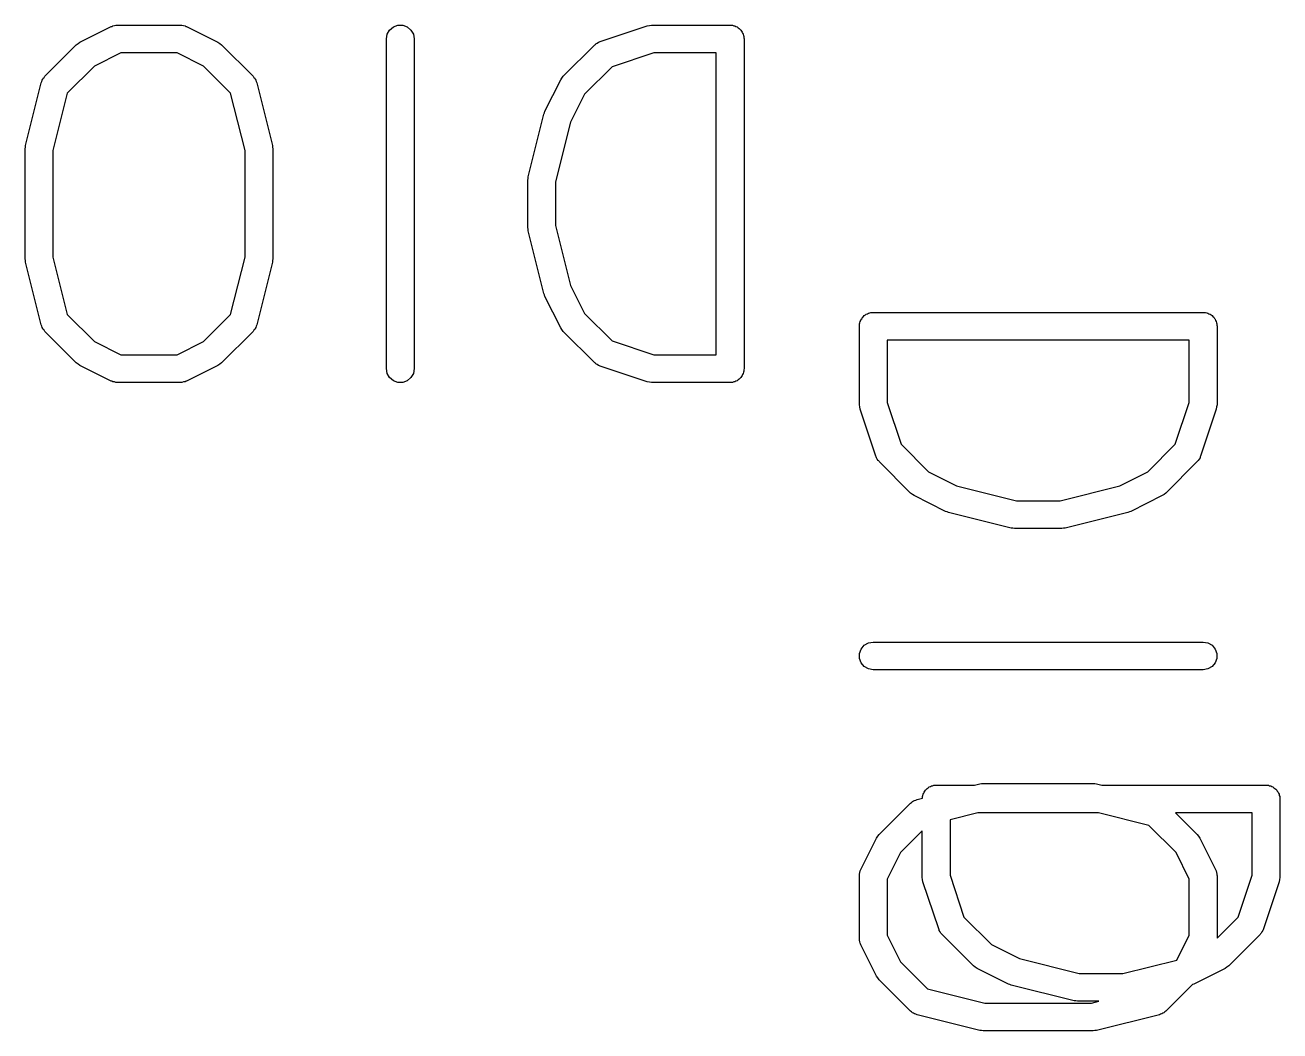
# Model space of a CAD drawing. Extents: x 7.9 to 72.3, y -91 to -26.2.
# Drawn here: x 30.634 to 35.223, y -44.866 to -41.185 of the extents above; entities that cross this region are included whole.
import ezdxf

# ---------------------------------------------------------------- set-up
doc = ezdxf.new("R2010")
doc.units = 0
doc.header["$MEASUREMENT"] = 0
doc.layers.add('BLACK', color=7, linetype='CONTINUOUS')

msp = doc.modelspace()

# ---------------------------------------------------------------- linework, layer by layer
at = {"layer": 'Black'}
for p, q in [((30.8345, -41.2481), (30.9494, -41.1906)), ((30.9494, -41.1906), (30.9522, -41.1898)), ((30.9522, -41.1898), (30.9547, -41.1883)), ((30.9547, -41.1883), (30.9606, -41.1873)), ((30.9606, -41.1873), (30.9663, -41.1856)), ((30.9663, -41.1856), (30.9692, -41.1858)), ((30.9692, -41.1858), (30.9721, -41.1852)), ((30.9721, -41.1852), (31.2019, -41.1852)), ((31.2019, -41.1852), (31.2048, -41.1858)), ((31.2048, -41.1858), (31.2077, -41.1856)), ((31.2077, -41.1856), (31.2134, -41.1873)), ((31.2134, -41.1873), (31.2193, -41.1883)), ((31.2193, -41.1883), (31.2218, -41.1898)), ((31.2218, -41.1898), (31.2246, -41.1906)), ((31.2246, -41.1906), (31.3395, -41.2481)), ((31.9585, -41.2187), (31.9673, -41.2034)), ((31.9673, -41.2034), (31.9808, -41.1921)), ((31.9808, -41.1921), (31.9974, -41.186)), ((31.9974, -41.186), (32.0151, -41.186)), ((32.0151, -41.186), (32.0316, -41.1921)), ((32.0316, -41.1921), (32.0452, -41.2034)), ((32.0452, -41.2034), (32.054, -41.2187)), ((32.7371, -41.2453), (32.9094, -41.1879)), ((32.9094, -41.1879), (32.9175, -41.1867)), ((32.9175, -41.1867), (32.9255, -41.1852)), ((32.9255, -41.1852), (33.2127, -41.1852)), ((33.2127, -41.1852), (33.2171, -41.186)), ((33.2171, -41.186), (33.2216, -41.186)), ((33.2216, -41.186), (33.2257, -41.1875)), ((33.2257, -41.1875), (33.2301, -41.1883)), ((33.2301, -41.1883), (33.234, -41.1905)), ((33.234, -41.1905), (33.2381, -41.1921)), ((33.2381, -41.1921), (33.2415, -41.1949)), ((33.2415, -41.1949), (33.2454, -41.1971)), ((33.2454, -41.1971), (33.2482, -41.2005)), ((33.2482, -41.2005), (33.2517, -41.2034)), ((33.2517, -41.2034), (33.2539, -41.2072)), ((33.2539, -41.2072), (33.2567, -41.2106)), ((33.2567, -41.2106), (33.2583, -41.2148)), ((30.7064, -41.3725), (30.8213, -41.2576)), ((30.8213, -41.2576), (30.8279, -41.2529)), ((30.8279, -41.2529), (30.8345, -41.2481)), ((31.3395, -41.2481), (31.3461, -41.2529)), ((31.3461, -41.2529), (31.3527, -41.2576)), ((31.3527, -41.2576), (31.4676, -41.3725)), ((31.9554, -41.236), (31.9585, -41.2187)), ((31.9554, -42.4425), (31.9554, -41.236)), ((32.054, -41.2187), (32.057, -41.236)), ((32.057, -41.236), (32.057, -42.4425)), ((32.6023, -41.3725), (32.7172, -41.2576)), ((32.7172, -41.2576), (32.7196, -41.2559)), ((32.7196, -41.2559), (32.7215, -41.2537)), ((32.7215, -41.2537), (32.7268, -41.2509)), ((32.7268, -41.2509), (32.7317, -41.2475)), ((32.7317, -41.2475), (32.7345, -41.2467)), ((32.7345, -41.2467), (32.7371, -41.2453)), ((33.2583, -41.2148), (33.2605, -41.2187)), ((33.2605, -41.2187), (33.2612, -41.2231)), ((33.2612, -41.2231), (33.2628, -41.2272)), ((33.2628, -41.2272), (33.2628, -41.2317)), ((33.2628, -41.2317), (33.2635, -41.236)), ((33.2635, -41.236), (33.2635, -42.4425)), ((30.9841, -41.2868), (30.8873, -41.3352)), ((31.1899, -41.2868), (30.9841, -41.2868)), ((31.2867, -41.3352), (31.1899, -41.2868)), ((32.9337, -41.2868), (32.7806, -41.3379)), ((33.1619, -41.2868), (32.9337, -41.2868)), ((33.1619, -42.3917), (33.1619, -41.2868)), ((30.8873, -41.3352), (30.7882, -41.4344)), ((31.3858, -41.4344), (31.2867, -41.3352)), ((32.7806, -41.3379), (32.68, -41.4385)), ((30.693, -41.3961), (30.695, -41.3916)), ((30.695, -41.3916), (30.6962, -41.3869)), ((30.6962, -41.3869), (30.6986, -41.3836)), ((30.6986, -41.3836), (30.7002, -41.38)), ((30.7002, -41.38), (30.7036, -41.3765)), ((30.7036, -41.3765), (30.7064, -41.3725)), ((31.4676, -41.3725), (31.4704, -41.3765)), ((31.4704, -41.3765), (31.4738, -41.38)), ((31.4738, -41.38), (31.4754, -41.3836)), ((31.4754, -41.3836), (31.4778, -41.3869)), ((31.4778, -41.3869), (31.479, -41.3916)), ((31.479, -41.3916), (31.481, -41.3961)), ((32.5353, -41.5006), (32.5928, -41.3857)), ((32.5928, -41.3857), (32.5976, -41.3792)), ((32.5976, -41.3792), (32.6023, -41.3725)), ((30.6355, -41.6259), (30.693, -41.3961)), ((30.7882, -41.4344), (30.7356, -41.6445)), ((31.4384, -41.6445), (31.3858, -41.4344)), ((31.481, -41.3961), (31.5384, -41.6259)), ((32.68, -41.4385), (32.6287, -41.541)), ((32.474, -41.7408), (32.5315, -41.511)), ((32.5315, -41.511), (32.5337, -41.5059)), ((32.5337, -41.5059), (32.5353, -41.5006)), ((32.6287, -41.541), (32.5741, -41.7594)), ((30.634, -41.6382), (30.6351, -41.6321)), ((30.634, -42.0404), (30.634, -41.6382)), ((30.6351, -41.6321), (30.6355, -41.6259)), ((30.7356, -41.6445), (30.7356, -42.0341)), ((31.4384, -42.0341), (31.4384, -41.6445)), ((31.5384, -41.6259), (31.5389, -41.6321)), ((31.5389, -41.6321), (31.54, -41.6382)), ((31.54, -41.6382), (31.54, -42.0404)), ((32.4725, -41.7531), (32.4736, -41.747)), ((32.4725, -41.9255), (32.4725, -41.7531)), ((32.4736, -41.747), (32.474, -41.7408)), ((32.5741, -41.7594), (32.5741, -41.9192)), ((32.4736, -41.9316), (32.4725, -41.9255)), ((32.474, -41.9378), (32.4736, -41.9316)), ((32.5315, -42.1676), (32.474, -41.9378)), ((32.5741, -41.9192), (32.6287, -42.1376)), ((30.7356, -42.0341), (30.7882, -42.2442)), ((31.3858, -42.2442), (31.4384, -42.0341)), ((30.6351, -42.0465), (30.634, -42.0404)), ((30.6355, -42.0527), (30.6351, -42.0465)), ((30.693, -42.2825), (30.6355, -42.0527)), ((31.5384, -42.0527), (31.481, -42.2825)), ((31.5389, -42.0465), (31.5384, -42.0527)), ((31.54, -42.0404), (31.5389, -42.0465)), ((32.5337, -42.1727), (32.5315, -42.1676)), ((32.5353, -42.178), (32.5337, -42.1727)), ((32.6287, -42.1376), (32.68, -42.2401)), ((32.5928, -42.2929), (32.5353, -42.178)), ((30.7882, -42.2442), (30.8873, -42.3433)), ((31.2867, -42.3433), (31.3858, -42.2442)), ((32.68, -42.2401), (32.7806, -42.3407)), ((33.6883, -42.2699), (33.6905, -42.266)), ((33.6905, -42.266), (33.6921, -42.2619)), ((33.6921, -42.2619), (33.6949, -42.2585)), ((33.6949, -42.2585), (33.6971, -42.2546)), ((33.6971, -42.2546), (33.7005, -42.2518)), ((33.7005, -42.2518), (33.7034, -42.2483)), ((33.7034, -42.2483), (33.7072, -42.2461)), ((33.7072, -42.2461), (33.7106, -42.2433)), ((33.7106, -42.2433), (33.7148, -42.2417)), ((33.7148, -42.2417), (33.7187, -42.2395)), ((33.7187, -42.2395), (33.7231, -42.2388)), ((33.7231, -42.2388), (33.7272, -42.2372)), ((33.7272, -42.2372), (33.7317, -42.2372)), ((33.7317, -42.2372), (33.736, -42.2365)), ((33.736, -42.2365), (34.9425, -42.2365)), ((34.9425, -42.2365), (34.9469, -42.2372)), ((34.9469, -42.2372), (34.9514, -42.2372)), ((34.9514, -42.2372), (34.9555, -42.2388)), ((34.9555, -42.2388), (34.9599, -42.2395)), ((34.9599, -42.2395), (34.9638, -42.2417)), ((34.9638, -42.2417), (34.9679, -42.2433)), ((34.9679, -42.2433), (34.9714, -42.2461)), ((34.9714, -42.2461), (34.9752, -42.2483)), ((34.9752, -42.2483), (34.9781, -42.2518)), ((34.9781, -42.2518), (34.9815, -42.2546)), ((34.9815, -42.2546), (34.9837, -42.2585)), ((34.9837, -42.2585), (34.9865, -42.2619)), ((34.9865, -42.2619), (34.9881, -42.266)), ((34.9881, -42.266), (34.9903, -42.2699)), ((30.695, -42.287), (30.693, -42.2825)), ((30.6962, -42.2917), (30.695, -42.287)), ((30.6986, -42.295), (30.6962, -42.2917)), ((30.7002, -42.2986), (30.6986, -42.295)), ((30.7036, -42.3021), (30.7002, -42.2986)), ((30.7064, -42.3061), (30.7036, -42.3021)), ((30.8213, -42.421), (30.7064, -42.3061)), ((31.4676, -42.3061), (31.3527, -42.421)), ((31.4704, -42.3021), (31.4676, -42.3061)), ((31.4738, -42.2986), (31.4704, -42.3021)), ((31.4754, -42.295), (31.4738, -42.2986)), ((31.4778, -42.2917), (31.4754, -42.295)), ((31.479, -42.287), (31.4778, -42.2917)), ((31.481, -42.2825), (31.479, -42.287)), ((32.5976, -42.2995), (32.5928, -42.2929)), ((32.6023, -42.3061), (32.5976, -42.2995)), ((32.7172, -42.421), (32.6023, -42.3061)), ((33.6852, -42.2873), (33.686, -42.2829)), ((33.6852, -42.5745), (33.6852, -42.2873)), ((33.686, -42.2784), (33.6875, -42.2743)), ((33.686, -42.2829), (33.686, -42.2784)), ((33.6875, -42.2743), (33.6883, -42.2699)), ((34.9903, -42.2699), (34.9911, -42.2743)), ((34.9911, -42.2743), (34.9926, -42.2784)), ((34.9926, -42.2784), (34.9926, -42.2829)), ((34.9926, -42.2829), (34.9933, -42.2873)), ((34.9933, -42.2873), (34.9933, -42.5745)), ((30.8873, -42.3433), (30.9841, -42.3917)), ((31.1899, -42.3917), (31.2867, -42.3433)), ((32.7806, -42.3407), (32.9337, -42.3917)), ((33.7868, -42.3381), (33.7868, -42.5663)), ((34.8917, -42.3381), (33.7868, -42.3381)), ((34.8917, -42.5663), (34.8917, -42.3381)), ((30.9841, -42.3917), (31.1899, -42.3917)), ((32.9337, -42.3917), (33.1619, -42.3917)), ((30.8279, -42.4257), (30.8213, -42.421)), ((30.8345, -42.4305), (30.8279, -42.4257)), ((30.9494, -42.488), (30.8345, -42.4305)), ((31.3395, -42.4305), (31.2246, -42.488)), ((31.3461, -42.4257), (31.3395, -42.4305)), ((31.3527, -42.421), (31.3461, -42.4257)), ((31.9585, -42.4599), (31.9554, -42.4425)), ((32.057, -42.4425), (32.054, -42.4599)), ((32.7196, -42.4227), (32.7172, -42.421)), ((32.7215, -42.4249), (32.7196, -42.4227)), ((32.7268, -42.4277), (32.7215, -42.4249)), ((32.7317, -42.4311), (32.7268, -42.4277)), ((32.7345, -42.4319), (32.7317, -42.4311)), ((32.7371, -42.4333), (32.7345, -42.4319)), ((32.9094, -42.4907), (32.7371, -42.4333)), ((33.2635, -42.4425), (33.2628, -42.4469)), ((33.2628, -42.4469), (33.2628, -42.4514)), ((30.9522, -42.4888), (30.9494, -42.488)), ((30.9547, -42.4903), (30.9522, -42.4888)), ((30.9606, -42.4913), (30.9547, -42.4903)), ((30.9663, -42.493), (30.9606, -42.4913)), ((30.9692, -42.4928), (30.9663, -42.493)), ((30.9721, -42.4933), (30.9692, -42.4928)), ((31.2019, -42.4933), (30.9721, -42.4933)), ((31.2048, -42.4928), (31.2019, -42.4933)), ((31.2077, -42.493), (31.2048, -42.4928)), ((31.2134, -42.4913), (31.2077, -42.493)), ((31.2193, -42.4903), (31.2134, -42.4913)), ((31.2218, -42.4888), (31.2193, -42.4903)), ((31.2246, -42.488), (31.2218, -42.4888)), ((31.9673, -42.4752), (31.9585, -42.4599)), ((31.9808, -42.4865), (31.9673, -42.4752)), ((31.9974, -42.4926), (31.9808, -42.4865)), ((32.0151, -42.4926), (31.9974, -42.4926)), ((32.0316, -42.4865), (32.0151, -42.4926)), ((32.0452, -42.4752), (32.0316, -42.4865)), ((32.054, -42.4599), (32.0452, -42.4752)), ((32.9175, -42.4919), (32.9094, -42.4907)), ((32.9255, -42.4933), (32.9175, -42.4919)), ((33.2127, -42.4933), (32.9255, -42.4933)), ((33.2171, -42.4926), (33.2127, -42.4933)), ((33.2216, -42.4926), (33.2171, -42.4926)), ((33.2257, -42.4911), (33.2216, -42.4926)), ((33.2301, -42.4903), (33.2257, -42.4911)), ((33.234, -42.4881), (33.2301, -42.4903)), ((33.2381, -42.4865), (33.234, -42.4881)), ((33.2415, -42.4837), (33.2381, -42.4865)), ((33.2454, -42.4815), (33.2415, -42.4837)), ((33.2482, -42.4781), (33.2454, -42.4815)), ((33.2517, -42.4752), (33.2482, -42.4781)), ((33.2539, -42.4714), (33.2517, -42.4752)), ((33.2567, -42.4679), (33.2539, -42.4714)), ((33.2583, -42.4638), (33.2567, -42.4679)), ((33.2605, -42.4599), (33.2583, -42.4638)), ((33.2612, -42.4555), (33.2605, -42.4599)), ((33.2628, -42.4514), (33.2612, -42.4555)), ((33.6867, -42.5825), (33.6852, -42.5745)), ((33.6879, -42.5906), (33.6867, -42.5825)), ((33.7868, -42.5663), (33.8379, -42.7194)), ((34.8407, -42.7194), (34.8917, -42.5663)), ((34.9919, -42.5825), (34.9907, -42.5906)), ((34.9933, -42.5745), (34.9919, -42.5825)), ((33.7453, -42.7629), (33.6879, -42.5906)), ((34.9907, -42.5906), (34.9333, -42.7629)), ((33.8379, -42.7194), (33.9385, -42.82)), ((34.7401, -42.82), (34.8407, -42.7194)), ((33.7467, -42.7655), (33.7453, -42.7629)), ((33.7475, -42.7683), (33.7467, -42.7655)), ((33.7509, -42.7732), (33.7475, -42.7683)), ((34.9311, -42.7683), (34.9277, -42.7732)), ((34.9319, -42.7655), (34.9311, -42.7683)), ((34.9333, -42.7629), (34.9319, -42.7655)), ((33.7537, -42.7785), (33.7509, -42.7732)), ((33.7559, -42.7804), (33.7537, -42.7785)), ((33.7576, -42.7828), (33.7559, -42.7804)), ((33.8725, -42.8977), (33.7576, -42.7828)), ((34.921, -42.7828), (34.8061, -42.8977)), ((34.9227, -42.7804), (34.921, -42.7828)), ((34.9249, -42.7785), (34.9227, -42.7804)), ((34.9277, -42.7732), (34.9249, -42.7785)), ((33.9385, -42.82), (34.041, -42.8713)), ((34.6376, -42.8713), (34.7401, -42.82)), ((33.8792, -42.9024), (33.8725, -42.8977)), ((33.8857, -42.9072), (33.8792, -42.9024)), ((34.0006, -42.9647), (33.8857, -42.9072)), ((34.041, -42.8713), (34.2594, -42.9259)), ((34.4192, -42.9259), (34.6376, -42.8713)), ((34.7929, -42.9072), (34.678, -42.9647)), ((34.7995, -42.9024), (34.7929, -42.9072)), ((34.8061, -42.8977), (34.7995, -42.9024)), ((34.2594, -42.9259), (34.4192, -42.9259)), ((34.0059, -42.9663), (34.0006, -42.9647)), ((34.011, -42.9685), (34.0059, -42.9663)), ((34.2408, -43.026), (34.011, -42.9685)), ((34.6676, -42.9685), (34.4378, -43.026)), ((34.6727, -42.9663), (34.6676, -42.9685)), ((34.678, -42.9647), (34.6727, -42.9663)), ((34.247, -43.0264), (34.2408, -43.026)), ((34.2531, -43.0275), (34.247, -43.0264)), ((34.4255, -43.0275), (34.2531, -43.0275)), ((34.4316, -43.0264), (34.4255, -43.0275)), ((34.4378, -43.026), (34.4316, -43.0264)), ((33.6921, -43.4684), (33.7034, -43.4548)), ((33.7034, -43.4548), (33.7187, -43.446)), ((33.7187, -43.446), (33.736, -43.443)), ((33.736, -43.443), (34.9425, -43.443)), ((34.9425, -43.443), (34.9599, -43.446)), ((34.9599, -43.446), (34.9752, -43.4548)), ((34.9752, -43.4548), (34.9865, -43.4684)), ((33.686, -43.4849), (33.6921, -43.4684)), ((33.686, -43.5026), (33.686, -43.4849)), ((33.6921, -43.5192), (33.686, -43.5026)), ((34.9865, -43.4684), (34.9926, -43.4849)), ((34.9926, -43.5026), (34.9865, -43.5192)), ((34.9926, -43.4849), (34.9926, -43.5026)), ((33.7034, -43.5327), (33.6921, -43.5192)), ((33.7187, -43.5415), (33.7034, -43.5327)), ((33.736, -43.5446), (33.7187, -43.5415)), ((34.9425, -43.5446), (33.736, -43.5446)), ((34.9599, -43.5415), (34.9425, -43.5446)), ((34.9752, -43.5327), (34.9599, -43.5415)), ((34.9865, -43.5192), (34.9752, -43.5327)), ((34.1062, -43.9665), (34.1259, -43.9616)), ((34.1259, -43.9616), (34.1321, -43.9611)), ((34.1321, -43.9611), (34.1382, -43.96)), ((34.1382, -43.96), (34.5404, -43.96)), ((34.5404, -43.96), (34.5465, -43.9611)), ((34.5465, -43.9611), (34.5527, -43.9616)), ((34.5527, -43.9616), (34.5723, -43.9665)), ((33.916, -44.0084), (33.9175, -44.0043)), ((33.916, -44.0129), (33.916, -44.0084)), ((33.9175, -44.0043), (33.9183, -43.9999)), ((33.9183, -43.9999), (33.9205, -43.996)), ((33.9205, -43.996), (33.9221, -43.9919)), ((33.9221, -43.9919), (33.9249, -43.9885)), ((33.9249, -43.9885), (33.9271, -43.9846)), ((33.9271, -43.9846), (33.9305, -43.9818)), ((33.9305, -43.9818), (33.9334, -43.9783)), ((33.9334, -43.9783), (33.9372, -43.9761)), ((33.9372, -43.9761), (33.9406, -43.9733)), ((33.9406, -43.9733), (33.9448, -43.9717)), ((33.9448, -43.9717), (33.9487, -43.9695)), ((33.9487, -43.9695), (33.9531, -43.9688)), ((33.9531, -43.9688), (33.9572, -43.9672)), ((33.9572, -43.9672), (33.9617, -43.9672)), ((33.9617, -43.9672), (33.966, -43.9665)), ((33.966, -43.9665), (34.1062, -43.9665)), ((34.5723, -43.9665), (35.1725, -43.9665)), ((35.1725, -43.9665), (35.1769, -43.9672)), ((35.1769, -43.9672), (35.1814, -43.9672)), ((35.1814, -43.9672), (35.1855, -43.9688)), ((35.1855, -43.9688), (35.1899, -43.9695)), ((35.1899, -43.9695), (35.1938, -43.9717)), ((35.1938, -43.9717), (35.1979, -43.9733)), ((35.1979, -43.9733), (35.2014, -43.9761)), ((35.2014, -43.9761), (35.2052, -43.9783)), ((35.2052, -43.9783), (35.2081, -43.9818)), ((35.2081, -43.9818), (35.2115, -43.9846)), ((35.2115, -43.9846), (35.2137, -43.9885)), ((35.2137, -43.9885), (35.2165, -43.9919)), ((35.2165, -43.9919), (35.2181, -43.996)), ((35.2181, -43.996), (35.2203, -43.9999)), ((35.2203, -43.9999), (35.2211, -44.0043)), ((35.2211, -44.0043), (35.2226, -44.0084)), ((35.2226, -44.0084), (35.2226, -44.0129)), ((33.7576, -44.1473), (33.8725, -44.0324)), ((33.8725, -44.0324), (33.8765, -44.0296)), ((33.8765, -44.0296), (33.88, -44.0262)), ((33.88, -44.0262), (33.8836, -44.0246)), ((33.8836, -44.0246), (33.8869, -44.0222)), ((33.8869, -44.0222), (33.8916, -44.021)), ((33.8916, -44.021), (33.8961, -44.019)), ((33.8961, -44.019), (33.9158, -44.0141)), ((33.9158, -44.0141), (33.916, -44.0129)), ((35.2226, -44.0129), (35.2233, -44.0173)), ((35.2233, -44.0173), (35.2233, -44.3045)), ((34.1188, -44.0681), (34.0168, -44.0935)), ((34.0168, -44.0935), (34.0168, -44.2963)), ((34.5598, -44.0681), (34.1188, -44.0681)), ((34.7442, -44.1142), (34.5598, -44.0681)), ((34.8418, -44.0681), (34.921, -44.1473)), ((35.1217, -44.0681), (34.8418, -44.0681)), ((35.1217, -44.2963), (35.1217, -44.0681)), ((33.7529, -44.1539), (33.7576, -44.1473)), ((33.9152, -44.1333), (33.8352, -44.2133)), ((33.9152, -44.3045), (33.9152, -44.1333)), ((34.8433, -44.2133), (34.7442, -44.1142)), ((34.921, -44.1473), (34.9257, -44.1539)), ((33.6906, -44.2754), (33.7481, -44.1605)), ((33.7481, -44.1605), (33.7529, -44.1539)), ((34.9257, -44.1539), (34.9305, -44.1605)), ((34.9305, -44.1605), (34.988, -44.2754)), ((33.8352, -44.2133), (33.7868, -44.3101)), ((34.8917, -44.3101), (34.8433, -44.2133)), ((33.6856, -44.2923), (33.6873, -44.2866)), ((33.6873, -44.2866), (33.6883, -44.2807)), ((33.6883, -44.2807), (33.6898, -44.2782)), ((33.6898, -44.2782), (33.6906, -44.2754)), ((34.988, -44.2754), (34.9888, -44.2782)), ((34.9888, -44.2782), (34.9903, -44.2807)), ((34.9903, -44.2807), (34.9913, -44.2866)), ((34.9913, -44.2866), (34.993, -44.2923)), ((33.6852, -44.2981), (33.6858, -44.2952)), ((33.6852, -44.5279), (33.6852, -44.2981)), ((33.6858, -44.2952), (33.6856, -44.2923)), ((33.7868, -44.3101), (33.7868, -44.5159)), ((33.9167, -44.3125), (33.9152, -44.3045)), ((33.9179, -44.3206), (33.9167, -44.3125)), ((33.9753, -44.4929), (33.9179, -44.3206)), ((34.0168, -44.2963), (34.0679, -44.4494)), ((34.8917, -44.5159), (34.8917, -44.3101)), ((34.993, -44.2923), (34.9928, -44.2952)), ((34.9928, -44.2952), (34.9933, -44.2981)), ((34.9933, -44.2981), (34.9933, -44.5268)), ((35.0707, -44.4494), (35.1217, -44.2963)), ((35.2207, -44.3206), (35.1633, -44.4929)), ((35.2219, -44.3125), (35.2207, -44.3206)), ((35.2233, -44.3045), (35.2219, -44.3125)), ((34.0679, -44.4494), (34.1685, -44.55)), ((34.9933, -44.5268), (35.0707, -44.4494)), ((33.7868, -44.5159), (33.8353, -44.6127)), ((33.9767, -44.4955), (33.9753, -44.4929)), ((33.9775, -44.4983), (33.9767, -44.4955)), ((33.9809, -44.5032), (33.9775, -44.4983)), ((33.9837, -44.5085), (33.9809, -44.5032)), ((33.9859, -44.5104), (33.9837, -44.5085)), ((33.9876, -44.5128), (33.9859, -44.5104)), ((34.1025, -44.6277), (33.9876, -44.5128)), ((34.8464, -44.6066), (34.8917, -44.5159)), ((35.151, -44.5128), (35.0361, -44.6277)), ((35.1527, -44.5104), (35.151, -44.5128)), ((35.1549, -44.5085), (35.1527, -44.5104)), ((35.1577, -44.5032), (35.1549, -44.5085)), ((35.1611, -44.4983), (35.1577, -44.5032)), ((35.1619, -44.4955), (35.1611, -44.4983)), ((35.1633, -44.4929), (35.1619, -44.4955)), ((33.6858, -44.5308), (33.6852, -44.5279)), ((33.6856, -44.5337), (33.6858, -44.5308)), ((33.6873, -44.5394), (33.6856, -44.5337)), ((33.6883, -44.5453), (33.6873, -44.5394)), ((33.6898, -44.5478), (33.6883, -44.5453)), ((33.6906, -44.5506), (33.6898, -44.5478)), ((33.7481, -44.6655), (33.6906, -44.5506)), ((34.1685, -44.55), (34.271, -44.6013)), ((34.271, -44.6013), (34.4894, -44.6559)), ((34.6492, -44.6559), (34.8464, -44.6066)), ((33.8353, -44.6127), (33.9344, -44.7118)), ((34.1092, -44.6324), (34.1025, -44.6277)), ((34.1157, -44.6372), (34.1092, -44.6324)), ((34.2306, -44.6947), (34.1157, -44.6372)), ((35.0229, -44.6372), (34.908, -44.6947)), ((35.0295, -44.6324), (35.0229, -44.6372)), ((35.0361, -44.6277), (35.0295, -44.6324)), ((33.7529, -44.6721), (33.7481, -44.6655)), ((33.7576, -44.6787), (33.7529, -44.6721)), ((33.8725, -44.7936), (33.7576, -44.6787)), ((34.2359, -44.6963), (34.2306, -44.6947)), ((34.241, -44.6985), (34.2359, -44.6963)), ((34.4708, -44.756), (34.241, -44.6985)), ((34.4894, -44.6559), (34.6492, -44.6559)), ((34.9038, -44.6959), (34.8061, -44.7936)), ((34.908, -44.6947), (34.9038, -44.6959)), ((33.9344, -44.7118), (34.1445, -44.7644)), ((34.1445, -44.7644), (34.5341, -44.7644)), ((34.477, -44.7564), (34.4708, -44.756)), ((34.4831, -44.7575), (34.477, -44.7564)), ((34.5616, -44.7575), (34.4831, -44.7575)), ((34.5341, -44.7644), (34.5616, -44.7575)), ((33.8765, -44.7964), (33.8725, -44.7936)), ((33.88, -44.7998), (33.8765, -44.7964)), ((33.8836, -44.8014), (33.88, -44.7998)), ((33.8869, -44.8038), (33.8836, -44.8014)), ((33.8916, -44.805), (33.8869, -44.8038)), ((33.8961, -44.807), (33.8916, -44.805)), ((34.1259, -44.8644), (33.8961, -44.807)), ((34.7825, -44.807), (34.5527, -44.8644)), ((34.787, -44.805), (34.7825, -44.807)), ((34.7917, -44.8038), (34.787, -44.805)), ((34.795, -44.8014), (34.7917, -44.8038)), ((34.7986, -44.7998), (34.795, -44.8014)), ((34.8021, -44.7964), (34.7986, -44.7998)), ((34.8061, -44.7936), (34.8021, -44.7964)), ((34.1321, -44.8649), (34.1259, -44.8644)), ((34.1382, -44.866), (34.1321, -44.8649)), ((34.5404, -44.866), (34.1382, -44.866)), ((34.5465, -44.8649), (34.5404, -44.866)), ((34.5527, -44.8644), (34.5465, -44.8649))]:
    msp.add_line(p, q, dxfattribs=at)

doc.saveas('drawing.dxf')
